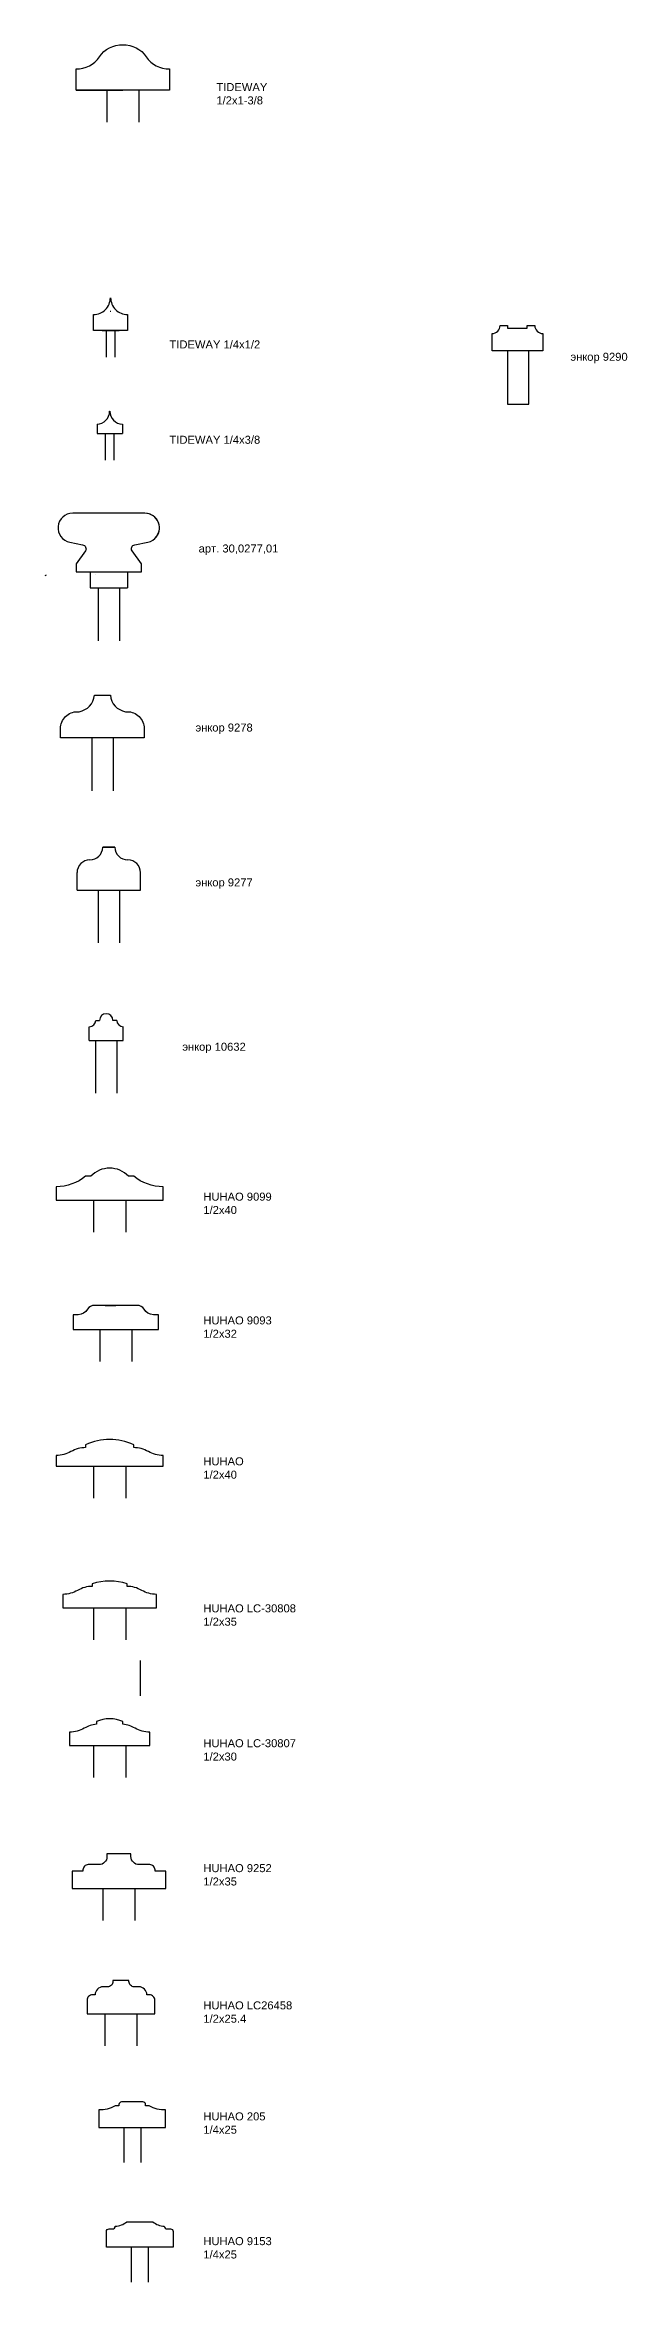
# Model space of a CAD drawing. Header units: millimetres. Extents: x 818 to 1669, y 559 to 2211.
# Drawn here: x 909 to 1127, y 559 to 1397 of the extents above; entities that cross this region are included whole.
import ezdxf

# ---------------------------------------------------------------- set-up
doc = ezdxf.new("R2010")
doc.units = ezdxf.units.MM
doc.styles.get("Standard").update_dxf_attribs({"font": 'arial.ttf'})

msp = doc.modelspace()

# ---------------------------------------------------------------- linework, layer by layer
for p, q in [((931.89, 1380.44), (931.89, 1368.44)), ((943.89, 1380.44), (943.89, 1368.44)), ((933.36, 1297.44), (933.21, 1297.44)), ((930.11, 1290.34), (931.61, 1290.34)), ((931.61, 1290.34), (934.96, 1290.34)), ((931.61, 1290.34), (931.61, 1280.34)), ((934.96, 1280.34), (934.96, 1290.34)), ((934.96, 1290.34), (936.46, 1290.34)), ((932.95, 1260.04), (933.05, 1260.04)), ((928.24, 1255.28), (928.24, 1251.78)), ((928.24, 1251.78), (937.76, 1251.78)), ((931.32, 1251.78), (931.32, 1241.78)), ((934.67, 1241.78), (934.67, 1251.78)), ((937.76, 1255.28), (937.76, 1251.78)), ((925.6, 1199.85), (925.6, 1193.85)), ((939.6, 1199.85), (939.6, 1193.85)), ((925.6, 1193.85), (939.6, 1193.85)), ((928.6, 1193.85), (928.6, 1173.99)), ((936.6, 1193.85), (936.6, 1173.99)), ((926.22, 1137.61), (926.22, 1117.76)), ((934.22, 1137.61), (934.22, 1117.76)), ((934.89, 1096.61), (930.39, 1096.61)), ((930.39, 1096.61), (934.89, 1096.61)), ((920.74, 1080.61), (920.74, 1087.11)), ((944.54, 1080.61), (944.54, 1087.11)), ((920.74, 1080.61), (944.54, 1080.61)), ((928.64, 1080.61), (928.64, 1060.75)), ((936.64, 1080.61), (936.64, 1060.75)), ((927.73, 1031.75), (929.18, 1031.75)), ((935.63, 1031.75), (934.18, 1031.75)), ((925.33, 1024.25), (925.33, 1029.35)), ((925.33, 1024.25), (938.03, 1024.25)), ((927.68, 1024.25), (927.68, 1004.4)), ((935.68, 1024.25), (935.68, 1004.4)), ((938.03, 1024.25), (938.03, 1029.35)), ((926.96, 964.35), (926.96, 952.35)), ((938.96, 964.35), (938.96, 952.35)), ((931.33, 924.92), (935.25, 924.92)), ((929.25, 915.92), (929.25, 903.92)), ((941.25, 915.92), (941.25, 903.92)), ((926.96, 864.6), (926.96, 852.6)), ((938.96, 864.6), (938.96, 852.6)), ((926.96, 811.58), (926.96, 799.58)), ((938.96, 811.58), (938.96, 799.58)), ((944.42, 791.8), (944.42, 778.59)), ((926.96, 759.94), (926.96, 747.94)), ((938.96, 759.94), (938.96, 747.94)), ((930.45, 706.27), (930.45, 694.27)), ((942.45, 706.27), (942.45, 694.27)), ((927.49, 666.49), (927.49, 666.49)), ((946.89, 666.49), (946.89, 666.49)), ((931.19, 659.29), (931.19, 647.29)), ((943.19, 659.29), (943.19, 647.29)), ((938.24, 616.8), (938.24, 603.59)), ((944.59, 616.8), (944.59, 603.59)), ((941.07, 571.94), (941.07, 558.73)), ((947.42, 571.94), (947.42, 558.73))]:
    msp.add_line(p, q)
msp.add_lwpolyline([(920.39, 1380.44), (920.39, 1388.44, 0.26281), (929.14, 1392.94, -0.26281), (937.89, 1397.44, -0.26281), (946.64, 1392.94, 0.26281), (955.39, 1388.44), (955.39, 1380.44), (920.39, 1380.44), (937.89, 1380.44)], format="xyb")
for points in [[(926.93, 1290.34), (926.93, 1296.34, 0.414214), (933.23, 1302.64), (933.33, 1302.64, 0.414214), (939.63, 1296.34), (939.63, 1290.34)], [(1076.24, 1282.7), (1076.24, 1289.2, 0.414214), (1079.24, 1292.2), (1082.04, 1292.2), (1082.04, 1291.2), (1085.99, 1291.2), (1089.44, 1291.2), (1089.44, 1292.2), (1092.24, 1292.2, 0.414214), (1095.24, 1289.2), (1095.24, 1282.7), (1085.99, 1282.7)], [(918, 1210.96), (922.83, 1210.01, -0.540467), (923.87, 1207.73), (920.35, 1202.85), (920.35, 1199.85), (944.85, 1199.85), (944.85, 1202.85), (941.33, 1207.73, -0.540467), (942.38, 1210.01), (947.21, 1210.96, 0.903787), (946.1, 1221.85), (919.1, 1221.85, 0.903787)], [(938.87, 1147.46), (939.52, 1147.46, -0.414214), (945.87, 1141.11), (945.87, 1137.61), (914.57, 1137.61), (914.57, 1141.11, -0.414214), (920.92, 1147.46), (921.57, 1147.46, 0.337444), (927.22, 1153.61), (930.22, 1153.61), (933.22, 1153.61, 0.337444)], [(952.96, 964.35), (952.96, 969.35, -0.170872), (941.96, 973.35), (939.96, 973.35, 0.428571), (925.96, 973.35), (923.96, 973.35, -0.170872), (912.96, 969.35), (912.96, 964.35)], [(919.25, 915.92), (951.25, 915.92), (951.25, 921.42), (949.33, 921.42, -0.265113), (945.84, 923.43, 0.266601), (943.25, 924.92), (935.25, 924.92), (927.25, 924.92, 0.266601), (924.66, 923.43, -0.265113), (921.18, 921.42), (919.25, 921.42)], [(918.46, 870.1, -0.128527), (912.96, 868.6), (912.96, 864.6), (952.96, 864.6), (952.96, 868.6, -0.128527), (947.46, 870.1, 0.128527), (941.96, 871.6), (941.96, 872.6, 0.23202), (923.96, 872.6), (923.96, 871.6, 0.128527)], [(926.46, 820.58), (926.46, 819.58, 0.128527), (920.96, 818.08, -0.128527), (915.46, 816.58), (915.46, 811.58), (950.46, 811.58), (950.46, 816.58, -0.128527), (944.96, 818.08, 0.128527), (939.46, 819.58), (939.46, 820.58, 0.153846)], [(942.46, 766.44, 0.106123), (937.95, 767.88), (937.95, 768.88, 0.21114), (927.97, 768.88), (927.97, 767.88, 0.106123), (923.46, 766.44, -0.128527), (917.96, 764.94), (917.96, 759.94), (947.96, 759.94), (947.96, 764.94, -0.128527)], [(949.95, 713.27, 0.414214), (947.95, 715.27), (943.95, 715.27, -0.414214), (940.95, 718.27), (940.95, 719.27), (931.95, 719.27), (931.95, 718.27, -0.414214), (928.95, 715.27), (924.95, 715.27, 0.414214), (922.95, 713.27), (922.95, 712.77), (918.95, 712.77), (918.95, 706.27), (953.95, 706.27), (953.95, 712.77), (949.95, 712.77)], [(940.19, 671.49), (940.19, 671.79), (934.19, 671.79), (934.19, 671.49, -0.414214), (932.19, 669.49), (930.49, 669.49, 0.414214), (927.49, 666.49), (926.49, 666.49, 0.414214), (924.49, 664.49), (924.49, 659.29), (949.89, 659.29), (949.89, 664.49, 0.414214), (947.89, 666.49), (946.89, 666.49, 0.414214), (943.89, 669.49), (942.19, 669.49, -0.414214)], [(953.92, 616.8), (953.92, 623.3, -0.134546), (947.82, 624.8), (946.42, 624.8), (946.42, 625.3, 0.414214), (945.42, 626.3), (937.42, 626.3, 0.414214), (936.42, 625.3), (936.42, 624.8), (935.02, 624.8, -0.134546), (928.92, 623.3), (928.92, 616.8)], [(932.74, 578.74), (934.04, 578.74, 0.414214), (935.04, 579.74), (935.04, 579.74, 0.184066), (939.34, 581.44), (949.14, 581.44, 0.184066), (953.44, 579.74), (953.44, 579.74, 0.414214), (954.44, 578.74), (955.74, 578.74, -0.414214), (956.74, 577.74), (956.74, 571.94), (931.74, 571.94), (931.74, 577.74, -0.414214)]]:
    msp.add_lwpolyline(points, format="xyb", close=True)
msp.add_lwpolyline([(1081.99, 1262.7), (1089.99, 1262.7), (1089.99, 1282.7), (1081.99, 1282.7)], close=True)
for centre, radius, start, end in [((928.2, 1260.03), 4.75, 270.48187, 0.12265), ((937.8, 1260.03), 4.75, 179.87735, 269.51813), ((946.1, 1216.35), 5.5, 312.24128, 90), ((909.88, 1196.06), 2.65, 105.11384, 117.84302), ((927.6, 1197.35), 1.5, 88.53593, 90), ((925.54, 1087.11), 4.8, 90, 180), ((925.51, 1096.79), 4.88, 270.29158, 357.9087), ((939.76, 1096.79), 4.88, 182.0913, 269.70842), ((939.74, 1087.11), 4.8, 0, 90), ((925.33, 1031.75), 2.4, 270, 0), ((931.68, 1031.75), 2.5, 90, 180), ((931.68, 1031.75), 2.5, 0, 90), ((938.03, 1031.75), 2.4, 180, 270)]:
    msp.add_arc(centre, radius, start, end)

# ---------------------------------------------------------------- texts
at = {"char_height": 3, "attachment_point": 1}
for s, insert in [('TIDEWAY 1/2x1-3/8', (972.94, 1383.09)), ('TIDEWAY 1/4x1/2', (955.37, 1286.62)), ('энкор 9290', (1105.61, 1281.99)), ('TIDEWAY 1/4x3/8', (955.37, 1250.88)), ('арт. 30,0277,01', (966.29, 1210.13)), ('энкор 9278', (965.12, 1143.01)), ('энкор 9277', (965.12, 1084.96)), ('энкор 10632', (960.19, 1023.36)), ('HUHAO 9099\\P1/2x40', (968.06, 967.16)), ('HUHAO 9093\\P1/2x32', (968.06, 920.78)), ('HUHAO \\P1/2x40', (968.06, 867.95)), ('HUHAO LC-30808\\P1/2x35', (968.06, 812.84)), ('HUHAO LC-30807\\P1/2x30', (968.06, 762.28)), ('HUHAO 9252\\P1/2x35', (968.06, 715.46)), ('HUHAO LC26458\\P1/2x25.4', (968.06, 664.02)), ('HUHAO 205\\P1/4x25', (968.06, 622.41)), ('HUHAO 9153\\P1/4x25', (968.06, 575.64))]:
    msp.add_mtext_dynamic_manual_height_columns(s, width=34.6058, gutter_width=12.5, heights=[0], dxfattribs=dict(at, insert=insert))

doc.saveas('drawing.dxf')
